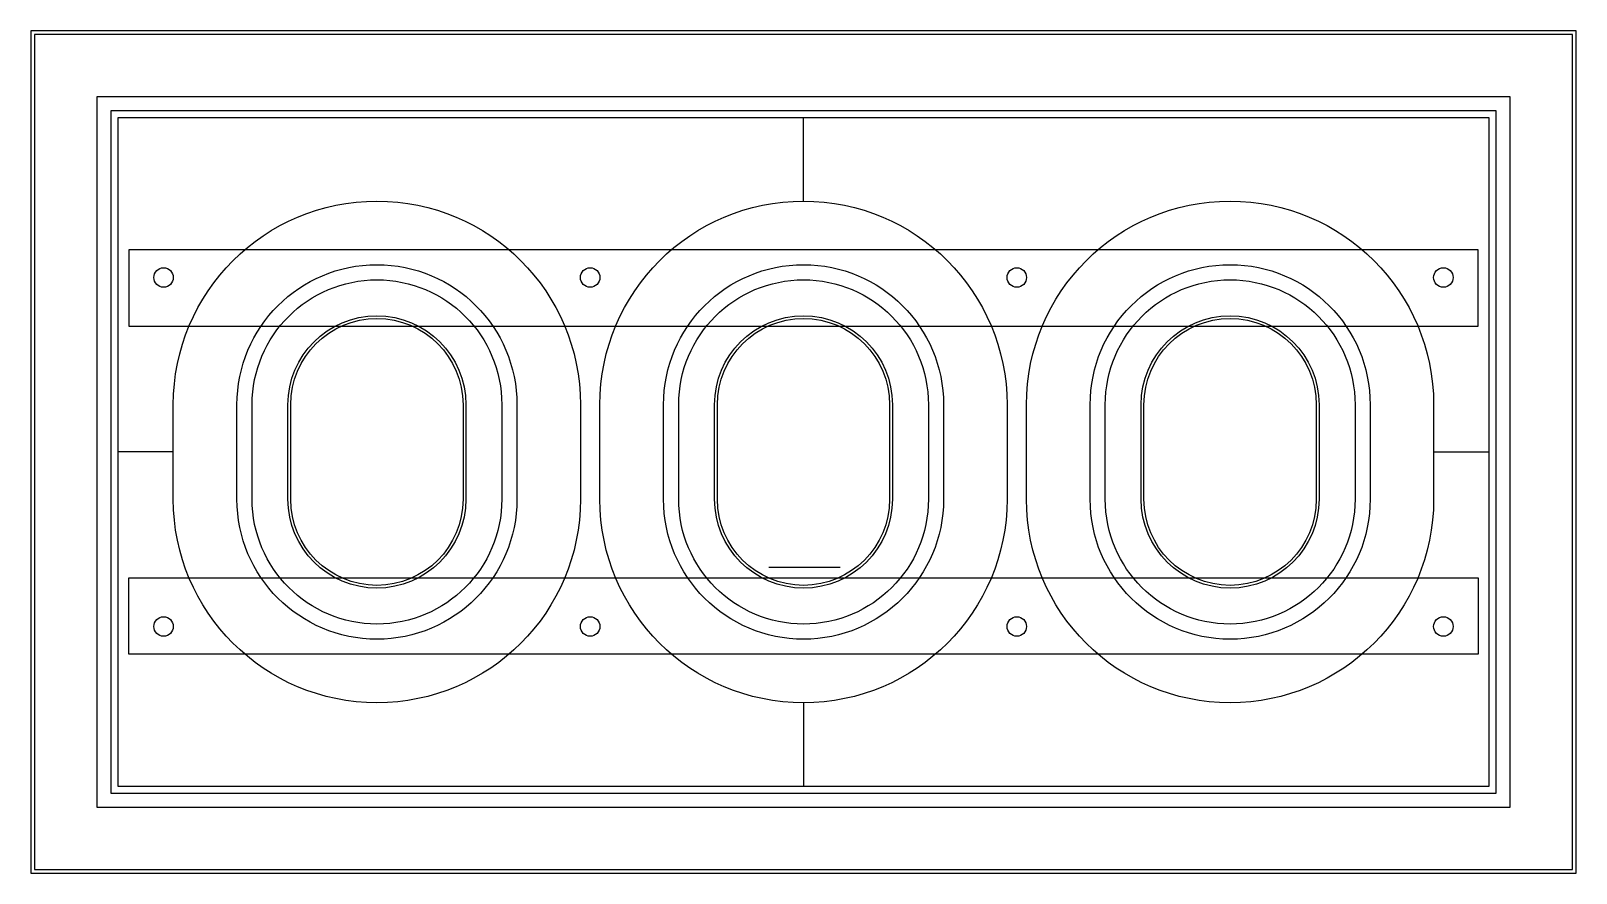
# Model space of a CAD drawing. Header units: inches. Extents: x 2955 to 4067, y 3386 to 3992.
import ezdxf

# ---------------------------------------------------------------- set-up
doc = ezdxf.new("R2010")
doc.units = ezdxf.units.IN
doc.header["$MEASUREMENT"] = 0

msp = doc.modelspace()

# ---------------------------------------------------------------- linework, layer by layer
for p, q in [((3510.6, 3869.9), (3510.6, 3929.9)), ((3057.1, 3689.5), (3017.1, 3689.5)), ((3964.1, 3689.5), (4004.1, 3689.5)), ((3510.6, 3509), (3510.6, 3449))]:
    msp.add_line(p, q)
at = {"extrusion": (0, -1, 0)}
msp.add_line((3485.6, 3606.7, 397.2), (3536.9, 3606.7, 397.2), dxfattribs=at)
at = {"color": 1}
for points in [[(2954.6, 3386.5), (3510.6, 3386.5), (4066.6, 3386.5), (4066.6, 3992.4), (2954.6, 3992.4)], [(3002.1, 3434), (3510.6, 3434), (4019.1, 3434), (4019.1, 3944.9), (3002.1, 3944.9)]]:
    msp.add_lwpolyline(points, close=True, dxfattribs=at)
for points in [[(2957.1, 3389), (3510.6, 3389), (4064.1, 3389), (4064.1, 3989.9), (2957.1, 3989.9)], [(3012.1, 3444), (3510.6, 3444), (4009.1, 3444), (4009.1, 3934.9), (3012.1, 3934.9)], [(3017.1, 3449), (3510.6, 3449), (4004.1, 3449), (4004.1, 3929.9), (3017.1, 3929.9)]]:
    msp.add_lwpolyline(points, close=True)
at = {"color": 3}
for points in [[(3350.1, 3723.5), (3350.1, 3655.5, -1), (3057.1, 3655.5), (3057.1, 3723.5, -1)], [(3657.1, 3723.5), (3657.1, 3655.5, -1), (3364.1, 3655.5), (3364.1, 3723.5, -1)], [(3964.1, 3723.5), (3964.1, 3655.5, -1), (3671.1, 3655.5), (3671.1, 3723.5, -1)], [(3304.4, 3723.5), (3304.4, 3655.5, -1), (3102.9, 3655.5), (3102.9, 3723.5, -1)], [(3611.4, 3723.5), (3611.4, 3655.5, -1), (3409.9, 3655.5), (3409.9, 3723.5, -1)], [(3918.4, 3723.5), (3918.4, 3655.5, -1), (3716.9, 3655.5), (3716.9, 3723.5, -1)], [(3293.5, 3723.5), (3293.5, 3655.5, -1), (3113.8, 3655.5), (3113.8, 3723.5, -1)], [(3600.5, 3723.5), (3600.5, 3655.5, -1), (3420.8, 3655.5), (3420.8, 3723.5, -1)], [(3907.5, 3723.5), (3907.5, 3655.5, -1), (3727.8, 3655.5), (3727.8, 3723.5, -1)], [(3267.6, 3723.5), (3267.6, 3655.5, -1), (3139.6, 3655.5), (3139.6, 3723.5, -1)], [(3265.6, 3723.5), (3265.6, 3655.5, -1), (3141.6, 3655.5), (3141.6, 3723.5, -1)], [(3574.6, 3723.5), (3574.6, 3655.5, -1), (3446.6, 3655.5), (3446.6, 3723.5, -1)], [(3572.6, 3723.5), (3572.6, 3655.5, -1), (3448.6, 3655.5), (3448.6, 3723.5, -1)], [(3881.6, 3723.5), (3881.6, 3655.5, -1), (3753.6, 3655.5), (3753.6, 3723.5, -1)], [(3879.6, 3723.5), (3879.6, 3655.5, -1), (3755.6, 3655.5), (3755.6, 3723.5, -1)]]:
    msp.add_lwpolyline(points, format="xyb", close=True, dxfattribs=at)
at = {"color": 5}
for points in [[(3025.1, 3780), (3996.1, 3780), (3996.1, 3835), (3025.1, 3835)], [(3025.1, 3598.9), (3996.1, 3598.9), (3996.1, 3543.9), (3025.1, 3543.9)]]:
    msp.add_lwpolyline(points, close=True, dxfattribs=at)
for centre in [(3050.1, 3815), (3357.1, 3815), (3664.1, 3815), (3971.1, 3815), (3050.1, 3563.9), (3357.1, 3563.9), (3664.1, 3563.9), (3971.1, 3563.9)]:
    msp.add_circle(centre, 7)

doc.saveas('drawing.dxf')
